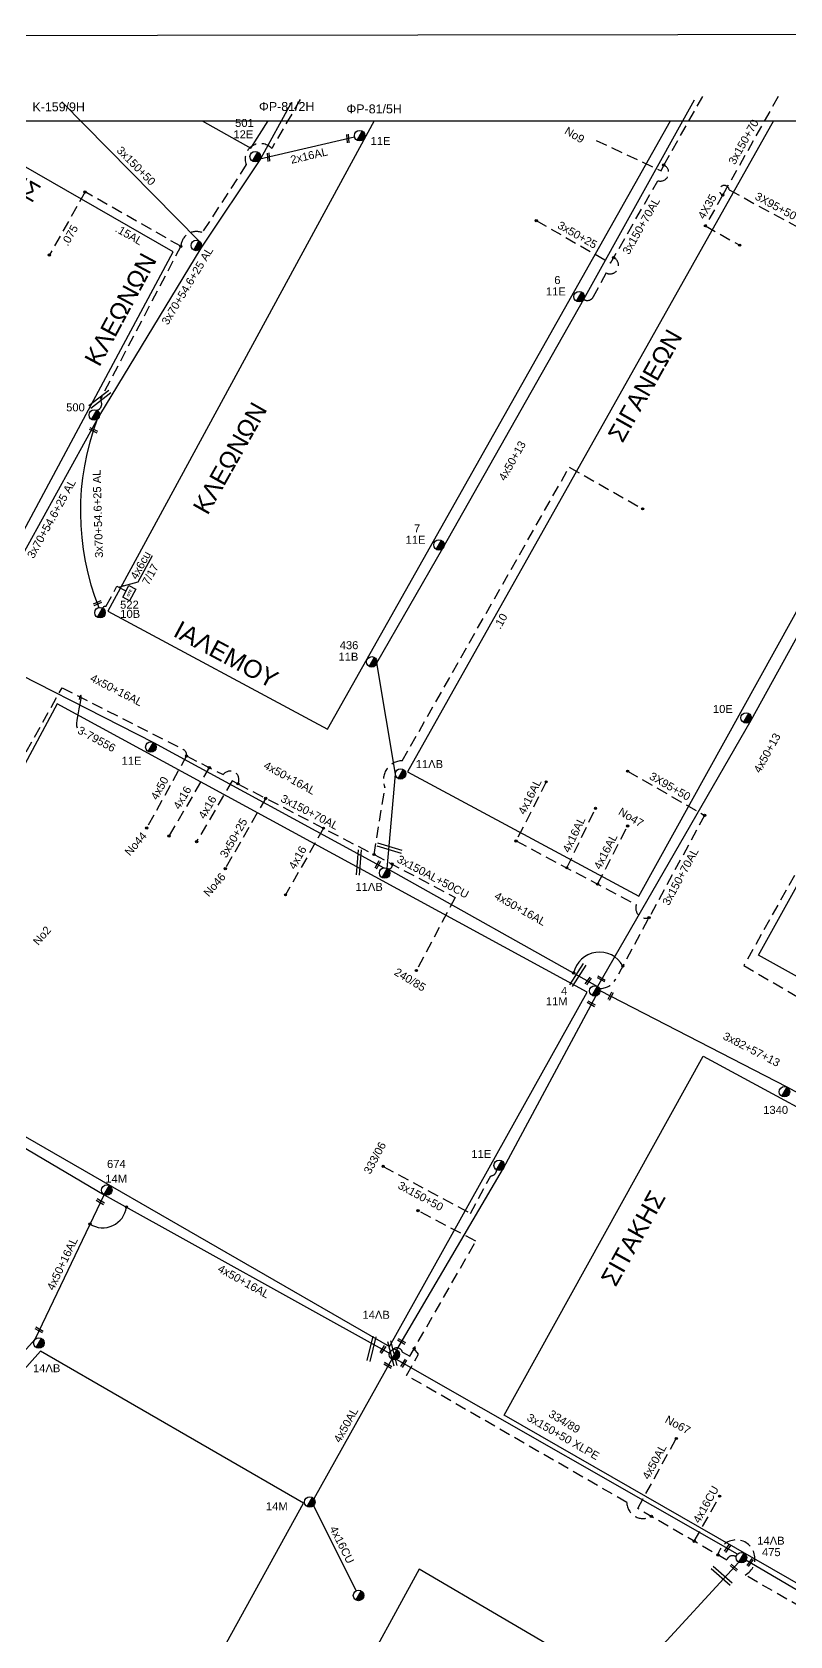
# Model space of a CAD drawing. Header units: millimetres. Extents: x 2910 to 3994, y 712 to 1224.
# Drawn here: x 3715.6 to 3800.9, y 1043.5 to 1223.9 of the extents above; entities that cross this region are included whole.
import ezdxf
from ezdxf.enums import TextEntityAlignment as Align

# ---------------------------------------------------------------- set-up
doc = ezdxf.new("R2010")
doc.units = ezdxf.units.MM
doc.linetypes.add('DASHED', pattern=[19.05, 12.7, -6.35])
for name, color, linetype in [('.075', 7, 'Continuous'), ('.10', 7, 'Continuous'), ('.15AL', 7, 'Continuous'), ('2x16AL', 7, 'Continuous'), ('3x150+50', 7, 'Continuous'), ('3x150+50 XLPE', 7, 'Continuous'), ('3x150+70', 7, 'Continuous'), ('3x150+70AL', 7, 'Continuous'), ('3x150AL+50CU', 7, 'Continuous'), ('3x50+25', 7, 'Continuous'), ('3x70+54.6+25 AL', 7, 'Continuous'), ('3x82+57+13_5', 7, 'Continuous'), ('3X95+50', 7, 'Continuous'), ('4x16', 7, 'Continuous'), ('4x16AL', 7, 'Continuous'), ('4x16CU', 7, 'Continuous'), ('4X35', 7, 'Continuous'), ('4x50', 7, 'Continuous'), ('4x50+13', 7, 'Continuous'), ('4x50+16AL', 7, 'Continuous'), ('4x50AL', 7, 'Continuous'), ('Pillar OTE', 7, 'Continuous'), ('text διευθύνσεων', 7, 'Continuous'), ('TEXT ΚΑΛΩΔΙΩΝ', 7, 'Continuous'), ('Άγνωστα', 7, 'Continuous'), ('Επιγραφές - Σχήματα', 7, 'Continuous'), ('Μηχανική τομή', 7, 'Continuous'), ('Στύλος ΦΜ', 7, 'Continuous'), ('Στύλος ΦΜ @ 1', 7, 'Continuous'), ('Συνδέσεις', 7, 'Continuous'), ('Τομή', 7, 'Continuous'), ('ΥΠΟΒΑΘΡΟ ΔΕΗ', 7, 'Continuous'), ('Υπόβαθρο ΔΕΗ', 7, 'Continuous'), ('Υπόγεια καλώδια Παροχών ΧΤ   4x6', 7, 'Continuous')]:
    doc.layers.add(name, color=color, linetype=linetype)
doc.styles.get("Standard").update_dxf_attribs({"font": 'arial.ttf'})
doc.linetypes.add('SYN_LINE', pattern='A,0.5,-0.0001,["/\\/\\/\\/",Standard,S=0.1,R=0,X=0,Y=-0.05],-0.25', length=0.7501)
doc.dimstyles.new('ISO-25', dxfattribs={"dimtxt": 2.5, "dimasz": 2.5, "dimexe": 1.25, "dimexo": 0.625, "dimtad": 1, "dimtxsty": 'Standard', "dimcen": 2.5, "dimadec": 0, "dimazin": 0, "dimtfac": 1, "dimtmove": 0, "dimatfit": 3, "dimfxl": 1, "dimarcsym": 0})

# ---------------------------------------------------------------- blocks, each defined once
blk = doc.blocks.new('ΥΠΑΡΧΩΝ ΤΣΙΜΕΝΤΕΝΙΟΣ ΣΤΥΛΟΣ')
at = {"layer": 'Στύλος ΦΜ'}
blk.add_hatch(color=7, dxfattribs=at).paths.add_polyline_path([(-1.29, -2.28, 0.574793), (2.62, 0, 0.268822), (1.3, 2.27)])
at = {"layer": 'Στύλος ΦΜ', "color": 7}
blk.add_line((-1.29, -2.28), (1.3, 2.27), dxfattribs=at)
blk.add_circle((0, 0), 2.62, dxfattribs=at)
at = {"layer": 'Στύλος ΦΜ', "flags": 4}
for tag, p in [('ΑΡΙΘΜΟΣ', (-4.68, 8.05)), ('ΤΥΠΟΣ', (-4.91, 3.03))]:
    blk.add_attdef(tag, p, '', height=4, dxfattribs=at)
blk = doc.blocks.new('_ΣΥΝΔΕΣΗ')
at = {"layer": 'Συνδέσεις', "linetype": 'SYN_LINE', "ltscale": 40}
blk.add_hatch(color=256, dxfattribs=at).paths.add_polyline_path([(0.5, -0.01, 1), (-0.5, -0.01, 1)])
at = {"layer": 'Συνδέσεις'}
blk.add_circle((0, -0.01), 0.5, dxfattribs=at)
blk = doc.blocks.new('ΜΗΧΑΝΙΚΗ ΤΟΜΗ')
at = {"layer": 'Μηχανική τομή', "ltscale": 40}
for p, q in [((-1.9, 0.8), (5.7, 0.8)), ((-1.9, -0.8), (5.7, -0.8))]:
    blk.add_line(p, q, dxfattribs=at)
blk = doc.blocks.new('ΤΟΜΗ')
at = {"layer": 'Τομή', "ltscale": 40}
for p, q in [((-5.7, 0), (17.1, 0)), ((-5.7, -2.8), (17.1, -2.8))]:
    blk.add_line(p, q, dxfattribs=at)
blk = doc.blocks.new('PILLAR ΟΤΕ')
at = {"layer": 'Pillar OTE', "ltscale": 40}
blk.add_lwpolyline([(-3.31, 2.02), (3.39, 2.02), (3.39, -1.99), (-3.31, -1.99)], close=True, dxfattribs=at)
at = {"layer": 'Pillar OTE', "insert": (-1.81, 0.71), "char_height": 1.3575, "width": 109.961, "attachment_point": 1}
blk.add_mtext('{\\fArial|b1|i0|c161|p34;OTE}', dxfattribs=at)

msp = doc.modelspace()

# ---------------------------------------------------------------- linework, layer by layer
at = {"layer": '.075', "color": 6, "linetype": 'DASHED', "lineweight": -3, "ltscale": 0.1}
msp.add_lwpolyline([(3721.56, 1205.96), (3717.54, 1198.87)], dxfattribs=at)
at = {"layer": '.10', "color": 85, "linetype": 'DASHED', "lineweight": -3, "ltscale": 0.1}
msp.add_lwpolyline([(3754.07, 1131.42), (3755.3, 1138.95, -0.534425), (3757.25, 1141.97), (3776.04, 1175), (3784.29, 1170.31)], format="xyb", dxfattribs=at)
at = {"layer": '.15AL', "color": 6, "linetype": 'DASHED', "lineweight": -3, "ltscale": 0.1}
for points in [[(3745.76, 1216.35), (3742.56, 1210.84, 0.83031), (3739.69, 1209.03), (3734.74, 1201.38, 0.51502), (3732.33, 1199.85, 15.41633)], [(3732.33, 1199.85), (3723.26, 1182.6, -0.53407), (3722.88, 1181.38, 4.912712)]]:
    msp.add_lwpolyline(points, format="xyb", dxfattribs=at)
msp.add_lwpolyline([(3732.33, 1199.85), (3721.56, 1205.96)], dxfattribs=at)
at = {"layer": '2x16AL', "color": 30, "linetype": 'Continuous', "lineweight": -3, "ltscale": 0.1}
msp.add_lwpolyline([(3741.23, 1209.67), (3751.88, 1212.16)], dxfattribs=at)
at = {"layer": '3x150+50', "color": 2, "linetype": 'SYN_LINE', "lineweight": -3, "ltscale": 10}
msp.add_lwpolyline([(3734.38, 1200.44), (3718.96, 1216.08)], dxfattribs=at)
at = {"layer": '3x150+50', "color": 151, "linetype": 'DASHED', "lineweight": -3, "ltscale": 0.1}
for points in [[(3755.1, 1096.35), (3764.94, 1091.06), (3767.21, 1095.29, 0.421089), (3767.86, 1095.95, -3.677446)], [(3756.19, 1075.74, -0.597978), (3757.26, 1075.43), (3758.1, 1074.98), (3765.52, 1087.93)]]:
    msp.add_lwpolyline(points, format="xyb", dxfattribs=at)
msp.add_lwpolyline([(3765.52, 1087.93), (3759.03, 1091.35)], dxfattribs=at)
at = {"layer": '3x150+50 XLPE', "color": 85, "linetype": 'DASHED', "lineweight": -3, "ltscale": 0.1}
msp.add_lwpolyline([(3656.78, 1103.69), (3658.92, 1107.67), (3685.09, 1093.62, 1.108835), (3687.22, 1092.5), (3699.79, 1085.73), (3709.46, 1100.64), (3707.89, 1101.55), (3707.19, 1101.37), (3695.31, 1108.22, -0.723871), (3696.67, 1111.05), (3702.96, 1123.02, 0.025897), (3704.21, 1125.73), (3707.24, 1131.5), (3708.43, 1131.34), (3718.97, 1150.19), (3732.61, 1143.24, -0.335379), (3732.97, 1142.51)], format="xyb", dxfattribs=at)
at = {"layer": '3x150+50 XLPE', "color": 151, "linetype": 'DASHED', "lineweight": -3, "ltscale": 0.1}
msp.add_lwpolyline([(3785.27, 1056.97, -0.567231), (3782.51, 1058.54), (3757.72, 1072.84), (3759.09, 1075.21), (3758.59, 1075.83)], format="xyb", dxfattribs=at)
at = {"layer": '3x150+70', "color": 173, "linetype": 'DASHED', "lineweight": -3, "ltscale": 0.1}
msp.add_lwpolyline([(3799.54, 1216.68), (3793.31, 1205.62)], dxfattribs=at)
at = {"layer": '3x150+70AL', "color": 1, "linetype": 'DASHED', "lineweight": -3, "ltscale": 0.1}
msp.add_lwpolyline([(3779.07, 1211.75), (3786.37, 1208.35), (3786.67, 1208.98), (3791.36, 1217.25)], dxfattribs=at)
for points in [[(3780.69, 1197.96), (3786.01, 1207.22, 0.939694), (3786.67, 1208.98, -3.122339)], [(3781.04, 1198.56, -1.013087), (3780.19, 1196.85), (3778.74, 1194.15, -0.440146), (3777.66, 1193.88, -40.027827)]]:
    msp.add_lwpolyline(points, format="xyb", dxfattribs=at)
at = {"layer": '3x150+70AL', "color": 85, "linetype": 'DASHED', "lineweight": -3, "ltscale": 0.1}
for points in [[(3732.97, 1142.51), (3737.1, 1140.41, -0.927825), (3738.76, 1139.38, 0.334442)], [(3791.26, 1135.83), (3781.24, 1117.38, -0.290816), (3779.42, 1116.37, -34.06648)], [(3770.05, 1132.95), (3783.58, 1125.79, 0.618127), (3785.01, 1124.31, -3.445265)]]:
    msp.add_lwpolyline(points, format="xyb", dxfattribs=at)
msp.add_lwpolyline([(3738.76, 1139.38), (3754.07, 1131.42)], dxfattribs=at)
at = {"layer": '3x150+70AL', "color": 6, "linetype": 'DASHED', "lineweight": -3, "ltscale": 0.1}
msp.add_lwpolyline([(3802.3, 1130.72), (3795.68, 1118.93), (3806.51, 1112.66), (3807.49, 1113.27)], dxfattribs=at)
at = {"layer": '3x150+70AL', "color": 151, "linetype": 'DASHED', "lineweight": -3, "ltscale": 0.1}
msp.add_lwpolyline([(3794.83, 1052.39, 0.570823), (3793.77, 1052.04), (3783.75, 1057.86)], format="xyb", dxfattribs=at)
at = {"layer": '3x150AL+50CU', "color": 85, "linetype": 'DASHED', "lineweight": -3, "ltscale": 0.1}
msp.add_lwpolyline([(3754.07, 1131.42), (3763.2, 1126.6), (3758.84, 1118.37)], dxfattribs=at)
msp.add_lwpolyline([(3756.11, 1130.34, -0.668204), (3755.56, 1129.86, -0.181842)], format="xyb", dxfattribs=at)
at = {"layer": '3x150AL+50CU', "color": 151, "linetype": 'DASHED', "lineweight": -3, "ltscale": 0.1}
msp.add_lwpolyline([(3807.84, 1018.84), (3811.15, 1024.62), (3818.38, 1020.48), (3825.4, 1031.91), (3825.31, 1033.45), (3795.83, 1050.37, 1.578517), (3792.76, 1052.62)], format="xyb", dxfattribs=at)
at = {"layer": '3x50+25', "color": 1, "linetype": 'DASHED', "lineweight": -3, "ltscale": 0.1}
msp.add_lwpolyline([(3772.33, 1202.73), (3780.69, 1197.96)], dxfattribs=at)
at = {"layer": '3x50+25', "color": 85, "linetype": 'DASHED', "lineweight": -3, "ltscale": 0.1}
msp.add_lwpolyline([(3741.88, 1137.76), (3737.32, 1129.84)], dxfattribs=at)
at = {"layer": '3x70+54.6+25 AL', "color": 30, "linetype": 'SYN_LINE', "lineweight": -3, "ltscale": 10}
msp.add_lwpolyline([(3744.7, 1215.9), (3741.29, 1209.67), (3734.57, 1199.63), (3723.18, 1180.83), (3708.63, 1154.53)], dxfattribs=at)
msp.add_arc((3750.34, 1170.01), 29.31, 159.2512, 201.6451, dxfattribs=at)
at = {"layer": '3x82+57+13_5', "color": 2, "linetype": 'Continuous', "lineweight": -3, "ltscale": 0.1}
msp.add_lwpolyline([(3850.88, 1076.97), (3818.25, 1095.62), (3800.55, 1105.25), (3779.5, 1116.09)], dxfattribs=at)
at = {"layer": '3X95+50', "color": 173, "linetype": 'DASHED', "lineweight": -3, "ltscale": 0.1}
msp.add_lwpolyline([(3793.31, 1205.62, -1.858376), (3794.03, 1206.19), (3803.67, 1200.96)], format="xyb", dxfattribs=at)
at = {"layer": '3X95+50', "color": 85, "linetype": 'DASHED', "lineweight": -3, "ltscale": 0.1}
msp.add_lwpolyline([(3782.6, 1140.81), (3791.26, 1135.83)], dxfattribs=at)
at = {"layer": '4x16', "color": 85, "linetype": 'DASHED', "lineweight": -3, "ltscale": 0.1}
for points in [[(3735.53, 1141.21), (3731, 1133.52)], [(3738.76, 1139.38), (3738.1, 1139.72), (3734.11, 1132.88)], [(3748.38, 1134.38), (3744.11, 1126.89)]]:
    msp.add_lwpolyline(points, dxfattribs=at)
at = {"layer": '4x16AL', "color": 85, "linetype": 'DASHED', "lineweight": -3, "ltscale": 0.1}
for points in [[(3773.44, 1139.6), (3770.05, 1132.95)], [(3775.76, 1129.92), (3778.99, 1136.63)], [(3779.23, 1128.09), (3782.6, 1134.63)]]:
    msp.add_lwpolyline(points, dxfattribs=at)
at = {"layer": '4x16CU', "color": 151, "linetype": 'DASHED', "lineweight": -3, "ltscale": 0.1}
msp.add_lwpolyline([(3790.1, 1054.17), (3792.95, 1059.25)], dxfattribs=at)
at = {"layer": '4x16CU', "color": 62, "linetype": 'SYN_LINE', "lineweight": -3, "ltscale": 10}
msp.add_lwpolyline([(3747.25, 1058.16), (3752.06, 1048.61)], dxfattribs=at)
at = {"layer": '4X35', "color": 173, "linetype": 'DASHED', "lineweight": -3, "ltscale": 0.1}
msp.add_lwpolyline([(3793.31, 1205.62), (3791.35, 1202.14), (3795.22, 1199.97)], dxfattribs=at)
at = {"layer": '4x50', "color": 85, "linetype": 'DASHED', "lineweight": -3, "ltscale": 0.1}
msp.add_lwpolyline([(3732.97, 1142.51), (3728.5, 1134.41)], dxfattribs=at)
at = {"layer": '4x50+13', "color": 1, "linetype": 'Continuous', "lineweight": -3, "ltscale": 0.1}
msp.add_lwpolyline([(3755.56, 1129.86), (3756.47, 1140.45), (3754.4, 1152.99), (3761.81, 1165.87), (3777.66, 1193.88), (3790.14, 1216.32)], dxfattribs=at)
at = {"layer": '4x50+13', "color": 151, "linetype": 'Continuous', "lineweight": -3, "ltscale": 0.1}
for points in [[(3829.01, 1206.19), (3814.27, 1178.77), (3796.45, 1146.5), (3779.2, 1116.59)], [(3756.65, 1075.69), (3768.65, 1096.16), (3779.03, 1115.5)]]:
    msp.add_lwpolyline(points, dxfattribs=at)
at = {"layer": '4x50+13', "color": 173, "linetype": 'Continuous', "lineweight": -3, "ltscale": 0.1}
msp.add_lwpolyline([(3795.12, 1051.82), (3775.53, 1030.52), (3749.71, 1009.49), (3725.91, 990.11), (3706.67, 973.54), (3688.72, 958.95), (3668.3, 942.1), (3646.6, 924.78)], dxfattribs=at)
at = {"layer": '4x50+16AL', "color": 6, "linetype": 'Continuous', "lineweight": -3, "ltscale": 0.1}
msp.add_lwpolyline([(3708.63, 1154.53), (3729.26, 1144.03), (3755.17, 1129.93)], dxfattribs=at)
at = {"layer": '4x50+16AL', "color": 85, "linetype": 'Continuous', "lineweight": -3, "ltscale": 0.1}
msp.add_lwpolyline([(3755.56, 1129.86), (3779.2, 1116.59)], dxfattribs=at)
at = {"layer": '4x50+16AL', "color": 30, "linetype": 'Continuous', "lineweight": -3, "ltscale": 0.1}
for points in [[(3697.15, 1108.82), (3723.71, 1093.16), (3755.98, 1075.24)], [(3723.7, 1093.17), (3715.9, 1076.86), (3686.67, 1044.15)]]:
    msp.add_lwpolyline(points, dxfattribs=at)
at = {"layer": '4x50+16AL', "color": 62, "linetype": 'Continuous', "lineweight": -3, "ltscale": 0.1}
for points in [[(3794.97, 1052.71), (3756.61, 1074.64)], [(3826.52, 1034.1), (3795.92, 1052.03)]]:
    msp.add_lwpolyline(points, dxfattribs=at)
at = {"layer": '4x50AL', "color": 62, "linetype": 'Continuous', "lineweight": -3, "ltscale": 0.1}
msp.add_lwpolyline([(3756.07, 1074.66), (3747.3, 1058.96)], dxfattribs=at)
at = {"layer": '4x50AL', "color": 151, "linetype": 'DASHED', "lineweight": -3, "ltscale": 0.1}
msp.add_lwpolyline([(3783.75, 1057.86), (3788.07, 1065.74)], dxfattribs=at)
at = {"layer": 'TEXT ΚΑΛΩΔΙΩΝ', "color": 7, "linetype": 'Continuous', "ltscale": 0.1}
msp.add_lwpolyline([(3727.53, 1162.1), (3729.14, 1165.06)], dxfattribs=at)
msp.add_open_spline([(3720.69, 1145.64), (3720.5, 1146.08), (3721.28, 1149.36), (3721.03, 1149.38), (3720.94, 1149.19), (3720.9, 1148.87)], degree=3, dxfattribs=at)
at = {"layer": 'Άγνωστα', "linetype": 'Continuous', "lineweight": -3, "ltscale": 0.1}
msp.add_lwpolyline([(3993.79, 714.16), (2910.27, 712.76), (2910.26, 1222.54), (3993.11, 1223.94)], close=True, dxfattribs=at)
at = {"layer": 'ΥΠΟΒΑΘΡΟ ΔΕΗ', "color": 7, "lineweight": -3, "ltscale": 0.1}
for centre, radius, start, end in [((3779.44, 1117.46), 2.99, 28.5593, 167.6479), ((3723.55, 1092.13), 2.69, 237.6169, 352.3329)]:
    msp.add_arc(centre, radius, start, end, dxfattribs=at)
at = {"layer": 'Υπόβαθρο ΔΕΗ', "lineweight": -3}
msp.add_lwpolyline([(2916.4, 1211.92), (2916.4, 1213.94), (3915.14, 1213.94), (3915.14, 721.1), (2916.4, 721.1)], close=True, dxfattribs=at)
at = {"layer": 'Υπόβαθρο ΔΕΗ', "linetype": 'Continuous', "lineweight": -3}
for points in [[(3677.01, 1213.94), (3663.69, 1191.38), (3712.97, 1164.73), (3731.46, 1199.21), (3705.78, 1213.94)], [(3754.07, 1213.94), (3724.12, 1158.8), (3748.84, 1145.53), (3787.41, 1213.94)], [(3734.73, 1213.94), (3740.22, 1210.9), (3742.15, 1213.94)], [(3799.01, 1213.94), (3757.83, 1140.73), (3783.87, 1126.75), (3828.06, 1206.41), (3814.1, 1213.94)]]:
    msp.add_lwpolyline(points, dxfattribs=at)
for points in [[(3841.3, 1199.19), (3865.91, 1185.21), (3822.8, 1105.95), (3797.34, 1120.09)], [(3778.06, 1115.95), (3718.43, 1148.36), (3697.62, 1109.61), (3755.82, 1076.09)], [(3850.17, 1076.81), (3826.91, 1034.94), (3768.72, 1068.35), (3791.11, 1108.76)], [(3778.87, 1034.88), (3777.84, 1040.1), (3759.16, 1051.05), (3744.06, 1023.43), (3730.62, 1030.3), (3746.12, 1058.45), (3716.56, 1075.56), (3687.82, 1043.43), (3725.66, 991.48)]]:
    msp.add_lwpolyline(points, close=True, dxfattribs=at)
at = {"layer": 'Υπόγεια καλώδια Παροχών ΧΤ   4x6', "color": 30, "linetype": 'DASHED', "ltscale": 0.1}
msp.add_lwpolyline([(3723.54, 1159.14, -0.342959), (3723.91, 1159.33), (3725.15, 1161.62), (3726.16, 1161.07)], format="xyb", dxfattribs=at)

# ---------------------------------------------------------------- block references
at = {"layer": 'Pillar OTE', "xscale": 0.2199998156609886, "yscale": 0.2199998156609886, "zscale": 0.2199998156609886, "rotation": 61.48853324768923}
msp.add_blockref('PILLAR ΟΤΕ', (3726.53, 1160.82), dxfattribs=at)
at = {"layer": 'Μηχανική τομή', "lineweight": -3, "zscale": 0.2499999999999677}
for p, xscale, yscale, rotation in [((3751.09, 1212.2), 0.1249999999999999, 0.1249999999999999, 274.6655801097147), ((3742.15, 1210.11), 0.125, 0.125, 274.6655801097147), ((3722.26, 1179.26), 0.1249999999999999, 0.1249999999999999, 335.7186983840135), ((3722.76, 1159.62), 0.1249999999999999, 0.1249999999999999, 22.93888941457727), ((3754.39, 1130.09), 0.1249999999999999, 0.1249999999999999, 61.32042199135723), ((3778.29, 1117.39), 0.1249999999999999, 0.1249999999999999, 234.7523201133284), ((3779.42, 1117.56), 0.1249999999999999, 0.1249999999999999, 330.678447193773), ((3778.3, 1114.77), 0.1249999999999999, 0.1249999999999999, 330.678447193773), ((3780.78, 1115.69), 0.125, 0.125, 242.2888465543934), ((3723.06, 1092.51), 0.1249999999999999, 0.1249999999999999, 330.678447193773), ((3716.17, 1078.08), 0.1249999999999999, 0.1249999999999999, 330.678447193773), ((3755.18, 1075.95), 0.1249999999999999, 0.1249999999999999, 238.3797583108037), ((3756.95, 1076.79), 0.1249999999999999, 0.1249999999999999, 330.678447193773), ((3755.42, 1074.1), 0.1249999999999999, 0.1249999999999999, 330.678447193773), ((3757.52, 1074.39), 0.1249999999999999, 0.1249999999999999, 238.3797583108037), ((3793.71, 1053.18), 0.1249999999999999, 0.1249999999999999, 54.70715308011142), ((3796.27, 1051.59), 0.1249999999999999, 0.1249999999999999, 54.70715308011142), ((3794.38, 1051.37), 0.1249999999999999, 0.1249999999999999, 317.7198140050951)]:
    msp.add_blockref('ΜΗΧΑΝΙΚΗ ΤΟΜΗ', p, dxfattribs=dict(at, xscale=xscale, yscale=yscale, rotation=rotation))
at = {"layer": 'Στύλος ΦΜ @ 1', "lineweight": -3, "ltscale": 40}
ref = msp.add_blockref('ΥΠΑΡΧΩΝ ΤΣΙΜΕΝΤΕΝΙΟΣ ΣΤΥΛΟΣ', (3740.7, 1209.93), dxfattribs=dict(at, xscale=0.225, yscale=0.225, zscale=0.225))
ref.add_attrib('ΤΥΠΟΣ', '12E', dxfattribs={"layer": 'Στύλος ΦΜ', "height": 0.9, "flags": 4}).set_placement((3738.25, 1211.72), align=Align.BOTTOM_LEFT)
ref.add_attrib('ΑΡΙΘΜΟΣ', '501', (3738.44, 1213.27), dxfattribs={"layer": 'Στύλος ΦΜ', "height": 0.9, "flags": 4})
ref = msp.add_blockref('ΥΠΑΡΧΩΝ ΤΣΙΜΕΝΤΕΝΙΟΣ ΣΤΥΛΟΣ', (3752.45, 1212.29), dxfattribs=dict(at, xscale=0.225, yscale=0.225, zscale=0.225))
ref.add_attrib('ΤΥΠΟΣ', '11E', dxfattribs={"layer": 'Στύλος ΦΜ', "height": 0.9, "flags": 4}).set_placement((3753.68, 1210.97), align=Align.BOTTOM_LEFT)
at = {"layer": 'Στύλος ΦΜ @ 1', "lineweight": -3, "ltscale": 40, "xscale": 0.225, "yscale": 0.225, "zscale": 0.225}
for p in [(3734.07, 1199.94), (3752.33, 1048.08)]:
    msp.add_blockref('ΥΠΑΡΧΩΝ ΤΣΙΜΕΝΤΕΝΙΟΣ ΣΤΥΛΟΣ', p, dxfattribs=at)
at = {"layer": 'Στύλος ΦΜ @ 1', "lineweight": -3, "ltscale": 40}
ref = msp.add_blockref('ΥΠΑΡΧΩΝ ΤΣΙΜΕΝΤΕΝΙΟΣ ΣΤΥΛΟΣ', (3777.15, 1194.18), dxfattribs=dict(at, xscale=0.225, yscale=0.225, zscale=0.225))
ref.add_attrib('ΤΥΠΟΣ', '11Ε', dxfattribs={"layer": 'Στύλος ΦΜ', "height": 0.9, "flags": 4}).set_placement((3773.41, 1194.05), align=Align.BOTTOM_LEFT)
ref.add_attrib('ΑΡΙΘΜΟΣ', '6', (3774.35, 1195.6), dxfattribs={"layer": 'Στύλος ΦΜ', "height": 0.9, "flags": 4})
ref = msp.add_blockref('ΥΠΑΡΧΩΝ ΤΣΙΜΕΝΤΕΝΙΟΣ ΣΤΥΛΟΣ', (3722.59, 1180.87), dxfattribs=dict(at, xscale=0.225, yscale=0.225, zscale=0.225))
ref.add_attrib('ΑΡΙΘΜΟΣ', '500', (3719.43, 1181.28), dxfattribs={"layer": 'Στύλος ΦΜ', "height": 0.9, "flags": 4})
ref = msp.add_blockref('ΥΠΑΡΧΩΝ ΤΣΙΜΕΝΤΕΝΙΟΣ ΣΤΥΛΟΣ', (3761.37, 1166.25), dxfattribs=dict(at, xscale=0.225, yscale=0.225, zscale=0.225))
ref.add_attrib('ΤΥΠΟΣ', '11Ε', dxfattribs={"layer": 'Στύλος ΦΜ', "height": 0.9, "flags": 4}).set_placement((3757.62, 1166.11), align=Align.BOTTOM_LEFT)
ref.add_attrib('ΑΡΙΘΜΟΣ', '7', (3758.56, 1167.66), dxfattribs={"layer": 'Στύλος ΦΜ', "height": 0.9, "flags": 4})
ref = msp.add_blockref('ΥΠΑΡΧΩΝ ΤΣΙΜΕΝΤΕΝΙΟΣ ΣΤΥΛΟΣ', (3723.24, 1158.63), dxfattribs=dict(at, xscale=0.225, yscale=0.225, zscale=0.225))
ref.add_attrib('ΤΥΠΟΣ', '10Β', dxfattribs={"layer": 'Στύλος ΦΜ', "height": 0.9, "flags": 4}).set_placement((3725.52, 1157.78), align=Align.BOTTOM_LEFT)
ref.add_attrib('ΑΡΙΘΜΟΣ', '522', (3725.5, 1159.08), dxfattribs={"layer": 'Στύλος ΦΜ', "height": 0.9, "flags": 4})
ref = msp.add_blockref('ΥΠΑΡΧΩΝ ΤΣΙΜΕΝΤΕΝΙΟΣ ΣΤΥΛΟΣ', (3753.82, 1153.1), dxfattribs=dict(at, xscale=0.225, yscale=0.225, zscale=0.225))
ref.add_attrib('ΤΥΠΟΣ', '11Β', dxfattribs={"layer": 'Στύλος ΦΜ', "height": 0.9, "flags": 4}).set_placement((3750.07, 1152.96), align=Align.BOTTOM_LEFT)
ref.add_attrib('ΑΡΙΘΜΟΣ', '436', (3750.21, 1154.52), dxfattribs={"layer": 'Στύλος ΦΜ', "height": 0.9, "flags": 4})
ref = msp.add_blockref('ΥΠΑΡΧΩΝ ΤΣΙΜΕΝΤΕΝΙΟΣ ΣΤΥΛΟΣ', (3795.94, 1146.79), dxfattribs=dict(at, xscale=0.225, yscale=0.225, zscale=0.225))
ref.add_attrib('ΤΥΠΟΣ', '10Ε', dxfattribs={"layer": 'Στύλος ΦΜ', "height": 0.9, "flags": 4}).set_placement((3792.2, 1147.08), align=Align.BOTTOM_LEFT)
ref = msp.add_blockref('ΥΠΑΡΧΩΝ ΤΣΙΜΕΝΤΕΝΙΟΣ ΣΤΥΛΟΣ', (3728.96, 1143.52), dxfattribs=dict(at, xscale=0.225, yscale=0.225, zscale=0.225))
ref.add_attrib('ΤΥΠΟΣ', '11E', dxfattribs={"layer": 'Στύλος ΦΜ', "height": 0.9, "flags": 4}).set_placement((3725.67, 1141.25), align=Align.BOTTOM_LEFT)
ref = msp.add_blockref('ΥΠΑΡΧΩΝ ΤΣΙΜΕΝΤΕΝΙΟΣ ΣΤΥΛΟΣ', (3757.06, 1140.49), dxfattribs=dict(at, xscale=0.225, yscale=0.225, zscale=0.225))
ref.add_attrib('ΤΥΠΟΣ', '11ΛΒ', dxfattribs={"layer": 'Στύλος ΦΜ', "height": 0.9, "flags": 4}).set_placement((3758.76, 1140.88), align=Align.BOTTOM_LEFT)
ref = msp.add_blockref('ΥΠΑΡΧΩΝ ΤΣΙΜΕΝΤΕΝΙΟΣ ΣΤΥΛΟΣ', (3755.27, 1129.35), dxfattribs=dict(at, xscale=0.225, yscale=0.225, zscale=0.225))
ref.add_attrib('ΤΥΠΟΣ', '11ΛΒ', dxfattribs={"layer": 'Στύλος ΦΜ', "height": 0.9, "flags": 4}).set_placement((3751.98, 1127.07), align=Align.BOTTOM_LEFT)
ref = msp.add_blockref('ΥΠΑΡΧΩΝ ΤΣΙΜΕΝΤΕΝΙΟΣ ΣΤΥΛΟΣ', (3778.91, 1116.08), dxfattribs=dict(at, xscale=0.225, yscale=0.225, zscale=0.225))
ref.add_attrib('ΤΥΠΟΣ', '11Μ', dxfattribs={"layer": 'Στύλος ΦΜ', "height": 0.9, "flags": 4}).set_placement((3773.4, 1114.2), align=Align.BOTTOM_LEFT)
ref.add_attrib('ΑΡΙΘΜΟΣ', '4', (3775.11, 1115.64), dxfattribs={"layer": 'Στύλος ΦΜ', "height": 0.9, "flags": 4})
ref = msp.add_blockref('ΥΠΑΡΧΩΝ ΤΣΙΜΕΝΤΕΝΙΟΣ ΣΤΥΛΟΣ', (3800.25, 1104.74), dxfattribs=dict(at, xscale=0.225, yscale=0.225, zscale=0.225))
ref.add_attrib('ΑΡΙΘΜΟΣ', '1340', (3797.86, 1102.25), dxfattribs={"layer": 'Στύλος ΦΜ', "height": 0.9, "flags": 4})
ref = msp.add_blockref('ΥΠΑΡΧΩΝ ΤΣΙΜΕΝΤΕΝΙΟΣ ΣΤΥΛΟΣ', (3724, 1093.68), dxfattribs=dict(at, xscale=0.225, yscale=0.225, zscale=0.225))
ref.add_attrib('ΤΥΠΟΣ', '14Μ', dxfattribs={"layer": 'Στύλος ΦΜ', "height": 0.9, "flags": 4}).set_placement((3723.84, 1094.24), align=Align.BOTTOM_LEFT)
ref.add_attrib('ΑΡΙΘΜΟΣ', '674', (3724.03, 1096.17), dxfattribs={"layer": 'Στύλος ΦΜ', "height": 0.9, "flags": 4})
ref = msp.add_blockref('ΥΠΑΡΧΩΝ ΤΣΙΜΕΝΤΕΝΙΟΣ ΣΤΥΛΟΣ', (3768.15, 1096.46), dxfattribs=dict(at, xscale=0.225, yscale=0.225, zscale=0.225))
ref.add_attrib('ΤΥΠΟΣ', '11Ε', dxfattribs={"layer": 'Στύλος ΦΜ', "height": 0.9, "flags": 4}).set_placement((3765.02, 1097.02), align=Align.BOTTOM_LEFT)
ref = msp.add_blockref('ΥΠΑΡΧΩΝ ΤΣΙΜΕΝΤΕΝΙΟΣ ΣΤΥΛΟΣ', (3756.36, 1075.18), dxfattribs=dict(at, xscale=0.225, yscale=0.225, zscale=0.225))
ref.add_attrib('ΤΥΠΟΣ', '14ΛΒ', dxfattribs={"layer": 'Στύλος ΦΜ', "height": 0.9, "flags": 4}).set_placement((3752.77, 1078.93), align=Align.BOTTOM_LEFT)
ref = msp.add_blockref('ΥΠΑΡΧΩΝ ΤΣΙΜΕΝΤΕΝΙΟΣ ΣΤΥΛΟΣ', (3716.36, 1076.48), dxfattribs=dict(at, xscale=0.225, yscale=0.225, zscale=0.225))
ref.add_attrib('ΤΥΠΟΣ', '14ΛΒ ', dxfattribs={"layer": 'Στύλος ΦΜ', "height": 0.9, "flags": 4}).set_placement((3715.7, 1072.92), align=Align.BOTTOM_LEFT)
ref = msp.add_blockref('ΥΠΑΡΧΩΝ ΤΣΙΜΕΝΤΕΝΙΟΣ ΣΤΥΛΟΣ', (3746.84, 1058.59), dxfattribs=dict(at, xscale=0.225, yscale=0.225, zscale=0.225))
ref.add_attrib('ΤΥΠΟΣ', '14Μ', dxfattribs={"layer": 'Στύλος ΦΜ', "height": 0.9, "flags": 4}).set_placement((3741.91, 1057.4), align=Align.BOTTOM_LEFT)
ref = msp.add_blockref('ΥΠΑΡΧΩΝ ΤΣΙΜΕΝΤΕΝΙΟΣ ΣΤΥΛΟΣ', (3795.41, 1052.33), dxfattribs=dict(at, xscale=0.225, yscale=0.225, zscale=0.225))
ref.add_attrib('ΤΥΠΟΣ', '14ΛΒ', dxfattribs={"layer": 'Στύλος ΦΜ', "height": 0.9, "flags": 4}).set_placement((3797.19, 1053.52), align=Align.BOTTOM_LEFT)
ref.add_attrib('ΑΡΙΘΜΟΣ', '475', (3797.72, 1052.5), dxfattribs={"layer": 'Στύλος ΦΜ', "height": 0.9, "flags": 4})
at = {"layer": 'Συνδέσεις', "lineweight": -3, "xscale": 0.25, "yscale": 0.25, "zscale": 0.25}
for p in [(3786.67, 1208.99), (3721.56, 1205.96), (3793.31, 1205.62), (3772.33, 1202.74), (3791.36, 1202.15), (3732.33, 1199.85), (3795.22, 1199.97), (3717.54, 1198.87), (3781.04, 1198.57), (3784.29, 1170.31), (3732.97, 1142.51), (3735.53, 1141.21), (3782.6, 1140.81), (3738.76, 1139.38), (3773.44, 1139.6), (3741.88, 1137.76), (3778.99, 1136.63), (3791.26, 1135.83), (3728.5, 1134.41), (3731, 1133.52), (3748.38, 1134.39), (3770.05, 1132.95), (3782.6, 1134.64), (3734.11, 1132.88), (3754.07, 1131.43), (3737.33, 1129.84), (3756.11, 1130.35), (3775.76, 1129.93), (3779.23, 1128.09), (3744.11, 1126.89), (3785.01, 1124.32), (3782.06, 1118.89), (3758.84, 1118.38), (3776.52, 1118.1), (3755.1, 1096.36), (3726.22, 1091.77), (3722.11, 1089.86), (3759.03, 1091.36), (3758.59, 1075.83), (3788.08, 1065.74), (3792.95, 1059.25), (3785.28, 1056.98), (3790.1, 1054.17), (3792.77, 1052.63)]:
    msp.add_blockref('_ΣΥΝΔΕΣΗ', p, dxfattribs=at)
at = {"layer": 'Τομή', "lineweight": -3, "xscale": 0.125, "yscale": 0.125, "zscale": 0.2499999999999997}
for p, rotation in [((3722.54, 1182.36), 37.80886696147484), ((3752.57, 1131.23), 265.4686900658376), ((3755.16, 1132.52), 343.2919077131659), ((3776.49, 1117.36), 57.4721576009382), ((3753.47, 1075.19), 76.01576764340123), ((3756.15, 1074.55), 104.1663409012098), ((3793.61, 1049.66), 139.2328911016411)]:
    msp.add_blockref('ΤΟΜΗ', p, dxfattribs=dict(at, rotation=rotation))

# ---------------------------------------------------------------- texts
at = {"layer": 'text διευθύνσεων', "color": 7, "linetype": 'Continuous', "lineweight": -3, "ltscale": 0.1}
for s, rotation, p in [('ΘΙΣΒΗΣ', 330.1733, (3711.81, 1208.18)), ('ΚΛΕΩΝΩΝ', 61.7949, (3725.54, 1192.74)), ('ΣΙΓΑΝΕΩΝ', 60.6385, (3784.56, 1184.17)), ('ΚΛΕΩΝΩΝ', 60.5656, (3737.86, 1176.01)), ('ΙΑΛΕΜΟΥ', 331.7775, (3737.43, 1153.93)), ('ΣΙΤΑΚΗΣ', 60.8456, (3783.22, 1088.28))]:
    msp.add_text(s, height=2, rotation=rotation, dxfattribs=at).set_placement(p, align=Align.MIDDLE_CENTER)
at = {"layer": 'TEXT ΚΑΛΩΔΙΩΝ', "color": 7, "linetype": 'Continuous', "lineweight": -3, "ltscale": 0.1}
for s, rotation, p in [('No9', 329.0241, (3776.64, 1212.37)), ('3x150+70', 60.613, (3795.64, 1211.59)), ('3x150+50', 314.5957, (3727.31, 1208.89)), ('2x16AL', 13.1307, (3746.76, 1210.04)), ('4X35', 60.613, (3791.55, 1204.32)), ('3X95+50', 331.4989, (3799.28, 1204.37)), ('3x150+70AL', 60.1411, (3784.13, 1202.14)), ('.075', 60.4423, (3719.83, 1201.08)), ('.15AL', 330.4423, (3726.51, 1201.13)), ('3x50+25', 330.2913, (3776.96, 1201.13)), ('3x70+54.6+25 AL', 58.7785, (3733.06, 1195.4)), ('4x50+13', 60.5064, (3769.61, 1175.72)), ('3x70+54.6+25 AL', 91.5901, (3722.99, 1169.76)), ('3x70+54.6+25 AL', 61.0531, (3717.77, 1169.2)), ('.10', 60.3699, (3768.31, 1157.68)), ('4x50+16AL', 333.0161, (3725.1, 1149.93)), ('3-79556', 331.4336, (3722.86, 1144.41)), ('4x50+13', 61.0912, (3798.29, 1142.85)), ('4x50+16AL', 331.4336, (3744.58, 1140.04)), ('3X95+50', 330.0929, (3787.38, 1139.1)), ('4x50', 61.1047, (3729.94, 1138.89)), ('4x16', 59.5315, (3732.49, 1137.82)), ('4x16AL', 62.9815, (3771.59, 1137.94)), ('4x16', 59.7571, (3735.32, 1136.75)), ('3x150+70AL', 332.5509, (3746.83, 1136.2)), ('No47', 329.0241, (3782.99, 1135.61)), ('3x50+25', 60.1085, (3738.27, 1133.29)), ('4x16AL', 64.2767, (3776.56, 1133.67)), ('No44', 49.0983, (3727.25, 1132.63)), ('4x16AL', 62.7338, (3780.12, 1131.77)), ('4x16', 60.3551, (3745.46, 1131.08)), ('3x150AL+50CU', 332.1226, (3760.7, 1128.93)), ('3x150+70AL', 61.4984, (3788.54, 1128.94)), ('No46', 49.0983, (3736.13, 1128.03)), ('4x50+16AL', 330.7027, (3770.53, 1125.33)), ('No2', 49.0983, (3716.71, 1122.3)), ('240/85', 329.0241, (3758.13, 1117.35)), ('3x82+57+13', 332.7611, (3796.55, 1109.51)), ('333/06', 61.7691, (3754.16, 1097.3)), ('3x150+50', 331.5859, (3759.32, 1093)), ('4x50+16AL', 64.4773, (3718.99, 1085.4)), ('4x50+16AL', 330.9434, (3739.41, 1083.41)), ('4x50AL', 60.82, (3750.9, 1067.25)), ('3x150+50 XLPE', 330.0259, (3775.36, 1065.94)), ('334/89', 329.0241, (3775.5, 1067.64)), ('No67', 331.7567, (3788.26, 1067.27)), ('4x50AL', 61.269, (3785.61, 1063.12)), ('4x16CU', 60.6878, (3791.4, 1058.32)), ('4x16CU', 296.7375, (3750.46, 1053.79))]:
    msp.add_text(s, height=0.9, rotation=rotation, dxfattribs=at).set_placement(p, align=Align.MIDDLE_CENTER)
at = {"layer": 'TEXT ΚΑΛΩΔΙΩΝ', "color": 7, "linetype": 'Continuous', "lineweight": -3, "ltscale": 0.1, "char_height": 0.9, "attachment_point": 1, "rotation": 61}
for s, insert in [('4x6cu', (3726.59, 1162.72)), ('7/17', (3727.91, 1162.09))]:
    msp.add_mtext_dynamic_manual_height_columns(s, width=1.8, gutter_width=12.5, heights=[0.118], dxfattribs=dict(at, insert=insert))
at = {"layer": 'Άγνωστα', "color": 7, "lineweight": -3}
note = msp.add_mtext_dynamic_manual_height_columns('K-159/9Η\\P', width=1.8, gutter_width=2.31, heights=[0.73, 0], dxfattribs=dict(at, insert=(3711.53, 1216.03), char_height=1, attachment_point=1))
note = msp.add_mtext_dynamic_manual_height_columns('ΦΡ-81/2Η\\P', width=1.8, gutter_width=2.31, heights=[0.73, 0], dxfattribs=dict(at, insert=(3737.01, 1216.07), char_height=1, attachment_point=1))
note = msp.add_mtext_dynamic_manual_height_columns('ΦΡ-81/5Η\\P', width=1.8, gutter_width=2.31, heights=[0.73, 0], dxfattribs=dict(at, insert=(3746.85, 1215.8), char_height=1, attachment_point=1))

# ---------------------------------------------------------------- leaders
at = {"layer": 'Επιγραφές - Σχήματα', "ltscale": 40}
msp.add_leader([(3725.47, 1161.54), (3727.53, 1162.1)], dimstyle='ISO-25', override={"dimasz": 0.5, "dimtad": 0}, dxfattribs=at)

doc.saveas('drawing.dxf')
